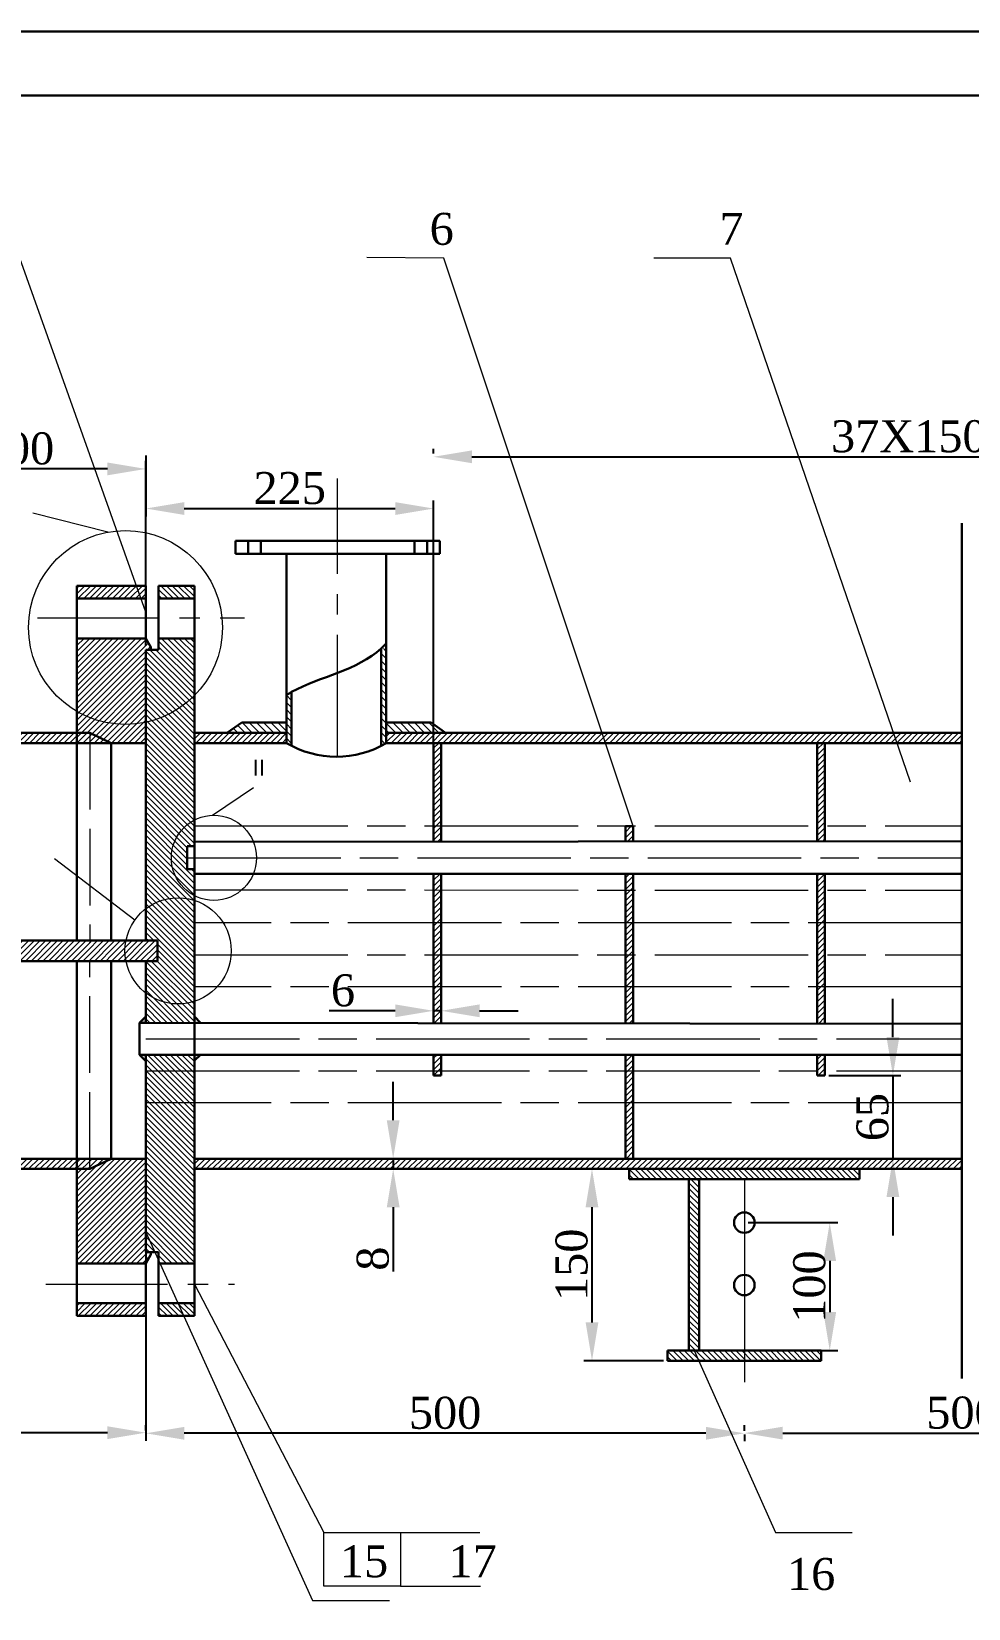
# Model space of a CAD drawing. Header units: millimetres. Extents: x -10592 to -5262, y 1369 to 4657.
# Drawn here: x -10345.8 to -10199.3, y 1823.3 to 2069.9 of the extents above; entities that cross this region are included whole.
import ezdxf

# ---------------------------------------------------------------- set-up
doc = ezdxf.new("R2010")
doc.units = ezdxf.units.MM
for name, pattern in [('ACAD_ISO02W100', [15, 12, -3]), ('ACAD_ISO08W100', [36, 24, -3, 6, -3]), ('CENTER', [50.8, 31.75, -6.35, 6.35, -6.35]), ('CENTER2', [28.575, 19.05, -3.175, 3.175, -3.175])]:
    doc.linetypes.add(name, pattern=pattern)
for name, color, linetype, lineweight in [('标注', 7, 'Continuous', 18), ('点划线', 7, 'ACAD_ISO08W100', 15), ('粗实线', 4, 'Continuous', 30), ('细实线', 7, 'Continuous', 15)]:
    doc.layers.add(name, color=color, linetype=linetype, lineweight=lineweight)
doc.styles.add('Annotative', font='times.ttf')
doc.dimstyles.new('副本 (2) ISO-25', dxfattribs={"dimtxt": 5, "dimasz": 6, "dimexe": 1.25, "dimexo": 0.625, "dimtad": 1, "dimlfac": 5, "dimtxsty": 'Annotative', "dimcen": 2.5, "dimclrd": 256, "dimadec": 0, "dimazin": 0, "dimtfac": 1, "dimtmove": 0, "dimatfit": 3, "dimfxl": 0, "dimarcsym": 0})
doc.dimstyles.new('副本 ISO-25', dxfattribs={"dimtxt": 5, "dimasz": 6, "dimexe": 1.25, "dimexo": 0.625, "dimtad": 1, "dimtxsty": 'Annotative', "dimcen": 2.5, "dimclrd": 256, "dimadec": 0, "dimazin": 0, "dimtfac": 1, "dimtmove": 0, "dimatfit": 3, "dimfxl": 0, "dimarcsym": 0})
pattern_1 = [(135, (-9000.3131, 1590.99754), (-0.4490128, -0.4490128), [])]
pattern_2 = [(45, (0.54225, -48.2073), (-0.449012806, 0.449012806), [])]

# ---------------------------------------------------------------- blocks, each defined once
blk = doc.blocks.new('*D3')
at = {"layer": 'Defpoints', "color": 0, "lineweight": 15, "transparency": 16777216}
for p in [(-10407.91, 1886.65), (-10327.91, 1886.9), (-10407.91, 1850.77)]:
    blk.add_point(p, dxfattribs=at)
at = {"layer": '标注', "color": 0, "lineweight": -2, "transparency": 16777216}
for p, q in [((-10407.91, 1886.02), (-10407.91, 1849.52)), ((-10327.91, 1886.27), (-10327.91, 1849.52))]:
    blk.add_line(p, q, dxfattribs=at)
at = {"layer": '标注', "lineweight": -2, "transparency": 16777216}
blk.add_line((-10333.91, 1850.77), (-10401.91, 1850.77), dxfattribs=at)
at = {"layer": '标注', "lineweight": 15, "transparency": 16777216}
for points in [[(-10401.91, 1851.77), (-10401.91, 1849.77), (-10407.91, 1850.77)], [(-10333.91, 1851.77), (-10333.91, 1849.77), (-10327.91, 1850.77)]]:
    blk.add_solid(points, dxfattribs=at)
at = {"layer": '标注', "color": 0, "lineweight": 18, "transparency": 16777216, "insert": (-10367.91, 1853.93), "char_height": 5, "attachment_point": 5, "style": 'Annotative'}
blk.add_mtext('400', dxfattribs=at)
blk = doc.blocks.new('*D4')
at = {"layer": 'Defpoints', "color": 0, "lineweight": 15, "transparency": 16777216}
for p in [(-10327.91, 1850.68), (-10327.91, 1850.52), (-10234.31, 1851.11)]:
    blk.add_point(p, dxfattribs=at)
at = {"layer": '标注', "color": 0, "lineweight": -2, "transparency": 16777216}
for p, q in [((-10327.91, 1851.14), (-10327.91, 1851.93)), ((-10234.31, 1850.49), (-10234.31, 1849.43))]:
    blk.add_line(p, q, dxfattribs=at)
at = {"layer": '标注', "lineweight": -2, "transparency": 16777216}
blk.add_line((-10240.31, 1850.68), (-10321.91, 1850.68), dxfattribs=at)
at = {"layer": '标注', "lineweight": 15, "transparency": 16777216}
for points in [[(-10321.91, 1851.68), (-10321.91, 1849.68), (-10327.91, 1850.68)], [(-10240.31, 1851.68), (-10240.31, 1849.68), (-10234.31, 1850.68)]]:
    blk.add_solid(points, dxfattribs=at)
at = {"layer": '标注', "color": 0, "lineweight": 18, "transparency": 16777216, "insert": (-10281.11, 1853.85), "char_height": 5, "attachment_point": 5, "style": 'Annotative'}
blk.add_mtext('500', dxfattribs=at)
blk = doc.blocks.new('*D6')
at = {"layer": 'Defpoints', "color": 0, "lineweight": 15, "transparency": 16777216}
for p in [(-10234.31, 1850.43), (-10162.31, 1850.97), (-10162.31, 1850.71)]:
    blk.add_point(p, dxfattribs=at)
at = {"layer": '标注', "color": 0, "lineweight": -2, "transparency": 16777216}
for p, q in [((-10234.31, 1851.06), (-10234.31, 1851.96)), ((-10162.31, 1850.34), (-10162.31, 1849.46))]:
    blk.add_line(p, q, dxfattribs=at)
at = {"layer": '标注', "lineweight": -2, "transparency": 16777216}
blk.add_line((-10228.31, 1850.71), (-10168.31, 1850.71), dxfattribs=at)
at = {"layer": '标注', "lineweight": 15, "transparency": 16777216}
for points in [[(-10228.31, 1851.71), (-10228.31, 1849.71), (-10234.31, 1850.71)], [(-10168.31, 1851.71), (-10168.31, 1849.71), (-10162.31, 1850.71)]]:
    blk.add_solid(points, dxfattribs=at)
at = {"layer": '标注', "color": 0, "lineweight": 18, "transparency": 16777216, "insert": (-10198.31, 1853.88), "char_height": 5, "attachment_point": 5, "style": 'Annotative'}
blk.add_mtext('5000', dxfattribs=at)
blk = doc.blocks.new('*D7')
at = {"layer": 'Defpoints', "color": 0, "lineweight": 15, "transparency": 16777216}
for p in [(-10282.91, 2003.29), (-10114.91, 2003.39), (-10114.91, 1956.63)]:
    blk.add_point(p, dxfattribs=at)
at = {"layer": '标注', "color": 0, "lineweight": -2, "transparency": 16777216}
for p, q in [((-10282.91, 2003.92), (-10282.91, 2004.64)), ((-10114.91, 1957.25), (-10114.91, 2004.64))]:
    blk.add_line(p, q, dxfattribs=at)
at = {"layer": '标注', "lineweight": -2, "transparency": 16777216}
blk.add_line((-10276.91, 2003.39), (-10120.91, 2003.39), dxfattribs=at)
at = {"layer": '标注', "lineweight": 15, "transparency": 16777216}
for points in [[(-10276.91, 2004.39), (-10276.91, 2002.39), (-10282.91, 2003.39)], [(-10120.91, 2004.39), (-10120.91, 2002.39), (-10114.91, 2003.39)]]:
    blk.add_solid(points, dxfattribs=at)
at = {"layer": '标注', "color": 0, "lineweight": 18, "transparency": 16777216, "insert": (-10198.91, 2006.57), "char_height": 5, "attachment_point": 5, "style": 'Annotative'}
blk.add_mtext('37X150=5500', dxfattribs=at)
blk = doc.blocks.new('*D8')
at = {"layer": 'Defpoints', "color": 0, "lineweight": 15, "transparency": 16777216}
for p in [(-10252.31, 1892.03), (-10258.14, 1862.03), (-10246.31, 1862.03)]:
    blk.add_point(p, dxfattribs=at)
at = {"layer": '标注', "color": 0, "lineweight": -2, "transparency": 16777216}
for p, q in [((-10252.94, 1892.03), (-10259.39, 1892.03)), ((-10246.94, 1862.03), (-10259.39, 1862.03))]:
    blk.add_line(p, q, dxfattribs=at)
at = {"layer": '标注', "lineweight": -2, "transparency": 16777216}
blk.add_line((-10258.14, 1886.03), (-10258.14, 1868.03), dxfattribs=at)
at = {"layer": '标注', "lineweight": 15, "transparency": 16777216}
for points in [[(-10259.14, 1886.03), (-10257.14, 1886.03), (-10258.14, 1892.03)], [(-10259.14, 1868.03), (-10257.14, 1868.03), (-10258.14, 1862.03)]]:
    blk.add_solid(points, dxfattribs=at)
at = {"layer": '标注', "color": 0, "lineweight": 18, "transparency": 16777216, "insert": (-10261.31, 1877.03), "char_height": 5, "attachment_point": 5, "rotation": 90, "style": 'Annotative'}
blk.add_mtext('150', dxfattribs=at)
blk = doc.blocks.new('*D9')
at = {"layer": 'Defpoints', "color": 0, "lineweight": 15, "transparency": 16777216}
for p in [(-10234.31, 1883.63), (-10234.31, 1863.63), (-10220.96, 1863.63)]:
    blk.add_point(p, dxfattribs=at)
at = {"layer": '标注', "color": 0, "lineweight": -2, "transparency": 16777216}
for p, q in [((-10233.69, 1883.63), (-10219.71, 1883.63)), ((-10233.69, 1863.63), (-10219.71, 1863.63))]:
    blk.add_line(p, q, dxfattribs=at)
at = {"layer": '标注', "lineweight": -2, "transparency": 16777216}
blk.add_line((-10220.96, 1877.63), (-10220.96, 1869.63), dxfattribs=at)
at = {"layer": '标注', "lineweight": 15, "transparency": 16777216}
for points in [[(-10221.96, 1877.63), (-10219.96, 1877.63), (-10220.96, 1883.63)], [(-10221.96, 1869.63), (-10219.96, 1869.63), (-10220.96, 1863.63)]]:
    blk.add_solid(points, dxfattribs=at)
at = {"layer": '标注', "color": 0, "lineweight": 15, "transparency": 16777216, "insert": (-10224.13, 1873.63), "char_height": 5, "attachment_point": 5, "rotation": 90, "style": 'Annotative'}
blk.add_mtext('100', dxfattribs=at)
blk = doc.blocks.new('*D46')
at = {"layer": 'Defpoints', "color": 0, "lineweight": 15, "transparency": 16777216}
for p in [(-10367.91, 2001.5), (-10367.91, 1990.23), (-10327.91, 1973.23)]:
    blk.add_point(p, dxfattribs=at)
at = {"layer": '标注', "color": 0, "lineweight": -2, "transparency": 16777216}
for p, q in [((-10367.91, 1990.85), (-10367.91, 2002.75)), ((-10327.91, 1973.85), (-10327.91, 2002.75))]:
    blk.add_line(p, q, dxfattribs=at)
at = {"layer": '标注', "lineweight": -2, "transparency": 16777216}
blk.add_line((-10333.91, 2001.5), (-10361.91, 2001.5), dxfattribs=at)
at = {"layer": '标注', "lineweight": 15, "transparency": 16777216}
for points in [[(-10361.91, 2002.5), (-10361.91, 2000.5), (-10367.91, 2001.5)], [(-10333.91, 2002.5), (-10333.91, 2000.5), (-10327.91, 2001.5)]]:
    blk.add_solid(points, dxfattribs=at)
at = {"layer": '标注', "color": 0, "lineweight": 15, "transparency": 16777216, "insert": (-10347.91, 2004.67), "char_height": 5, "attachment_point": 5, "style": 'Annotative'}
blk.add_mtext('200', dxfattribs=at)
blk = doc.blocks.new('*D47')
at = {"layer": 'Defpoints', "color": 0, "lineweight": 15, "transparency": 16777216}
for p in [(-10327.91, 2004.23), (-10282.91, 1995.3), (-10282.91, 1956.63)]:
    blk.add_point(p, dxfattribs=at)
at = {"layer": '标注', "color": 0, "lineweight": -2, "transparency": 16777216}
for p, q in [((-10327.91, 2003.61), (-10327.91, 1994.05)), ((-10282.91, 1957.25), (-10282.91, 1996.55))]:
    blk.add_line(p, q, dxfattribs=at)
at = {"layer": '标注', "lineweight": -2, "transparency": 16777216}
blk.add_line((-10321.91, 1995.3), (-10288.91, 1995.3), dxfattribs=at)
at = {"layer": '标注', "lineweight": 15, "transparency": 16777216}
for points in [[(-10321.91, 1996.3), (-10321.91, 1994.3), (-10327.91, 1995.3)], [(-10288.91, 1996.3), (-10288.91, 1994.3), (-10282.91, 1995.3)]]:
    blk.add_solid(points, dxfattribs=at)
at = {"layer": '标注', "color": 0, "lineweight": 15, "transparency": 16777216, "insert": (-10305.41, 1998.47), "char_height": 5, "attachment_point": 5, "style": 'Annotative'}
blk.add_mtext('225', dxfattribs=at)
blk = doc.blocks.new('*D49')
at = {"layer": 'Defpoints', "color": 0, "lineweight": 15, "transparency": 16777216}
for p in [(-10289.92, 1893.63), (-10289.92, 1892.03), (-10289.23, 1892.03)]:
    blk.add_point(p, dxfattribs=at)
at = {"layer": '点划线', "lineweight": -2, "transparency": 16777216}
for p, q in [((-10289.23, 1899.63), (-10289.23, 1905.63)), ((-10289.23, 1893.63), (-10289.23, 1892.03)), ((-10289.23, 1886.03), (-10289.23, 1875.96))]:
    blk.add_line(p, q, dxfattribs=at)
at = {"layer": '点划线', "color": 0, "lineweight": -2, "transparency": 16777216}
for p, q in [((-10289.29, 1893.63), (-10287.98, 1893.63)), ((-10289.29, 1892.03), (-10287.98, 1892.03))]:
    blk.add_line(p, q, dxfattribs=at)
at = {"layer": '点划线', "lineweight": 15, "transparency": 16777216}
for points in [[(-10290.23, 1899.63), (-10288.23, 1899.63), (-10289.23, 1893.63)], [(-10290.23, 1886.03), (-10288.23, 1886.03), (-10289.23, 1892.03)]]:
    blk.add_solid(points, dxfattribs=at)
at = {"layer": '点划线', "color": 0, "lineweight": 15, "transparency": 16777216, "insert": (-10292.4, 1877.99), "char_height": 5, "attachment_point": 5, "rotation": 90, "style": 'Annotative'}
blk.add_mtext('8', dxfattribs=at)
blk = doc.blocks.new('*D50')
at = {"layer": 'Defpoints', "color": 0, "lineweight": 15, "transparency": 16777216}
for p in [(-10282.91, 1917.85), (-10282.91, 1916.75), (-10281.71, 1917.85)]:
    blk.add_point(p, dxfattribs=at)
at = {"layer": '点划线', "lineweight": -2, "transparency": 16777216}
for p, q in [((-10288.91, 1916.75), (-10299.25, 1916.75)), ((-10281.71, 1916.75), (-10282.91, 1916.75)), ((-10275.71, 1916.75), (-10269.71, 1916.75))]:
    blk.add_line(p, q, dxfattribs=at)
at = {"layer": '点划线', "color": 0, "lineweight": -2, "transparency": 16777216}
for p, q in [((-10282.91, 1917.23), (-10282.91, 1915.5)), ((-10281.71, 1917.23), (-10281.71, 1915.5))]:
    blk.add_line(p, q, dxfattribs=at)
at = {"layer": '点划线', "lineweight": 15, "transparency": 16777216}
for points in [[(-10288.91, 1917.75), (-10288.91, 1915.75), (-10282.91, 1916.75)], [(-10275.71, 1917.75), (-10275.71, 1915.75), (-10281.71, 1916.75)]]:
    blk.add_solid(points, dxfattribs=at)
at = {"layer": '点划线', "color": 0, "lineweight": 15, "transparency": 16777216, "insert": (-10297.08, 1919.92), "char_height": 5, "attachment_point": 5, "style": 'Annotative'}
blk.add_mtext('6', dxfattribs=at)
blk = doc.blocks.new('*D51')
at = {"layer": 'Defpoints', "color": 0, "lineweight": 15, "transparency": 16777216}
for p in [(-10221.71, 1906.63), (-10221.71, 1893.63), (-10211.08, 1893.63)]:
    blk.add_point(p, dxfattribs=at)
at = {"layer": '点划线', "lineweight": -2, "transparency": 16777216}
for p, q in [((-10211.08, 1912.63), (-10211.08, 1918.63)), ((-10211.08, 1906.63), (-10211.08, 1893.63)), ((-10211.08, 1887.63), (-10211.08, 1881.63))]:
    blk.add_line(p, q, dxfattribs=at)
at = {"layer": '点划线', "color": 0, "lineweight": -2, "transparency": 16777216}
for p, q in [((-10221.09, 1906.63), (-10209.83, 1906.63)), ((-10221.09, 1893.63), (-10209.83, 1893.63))]:
    blk.add_line(p, q, dxfattribs=at)
at = {"layer": '点划线', "lineweight": 15, "transparency": 16777216}
for points in [[(-10212.08, 1912.63), (-10210.08, 1912.63), (-10211.08, 1906.63)], [(-10212.08, 1887.63), (-10210.08, 1887.63), (-10211.08, 1893.63)]]:
    blk.add_solid(points, dxfattribs=at)
at = {"layer": '点划线', "color": 0, "lineweight": 15, "transparency": 16777216, "insert": (-10214.25, 1900.13), "char_height": 5, "attachment_point": 5, "rotation": 90, "style": 'Annotative'}
blk.add_mtext('65', dxfattribs=at)

msp = doc.modelspace()

# ---------------------------------------------------------------- hatches: boundary and pattern name
at = {"layer": '标注', "lineweight": 15}
h = msp.add_hatch(dxfattribs=at)
h.set_pattern_fill('ANSI31', color=0, scale=0.2)
h.set_pattern_definition(pattern_2)
h.paths.add_polyline_path([(-10327.9131, 1983.2263), (-10338.7131, 1983.2263), (-10338.7131, 1981.2263), (-10327.9131, 1981.2263)])
h.paths.add_polyline_path([(-10327.9131, 1973.2263), (-10327.1131, 1973.2263), (-10327.1131, 1973.6119), (-10327.9131, 1974.9975), (-10338.7131, 1974.9975), (-10338.7131, 1963.5911, 0.18667837), (-10327.9131, 1961.876)])
h.paths.add_polyline_path([(-10327.9131, 1961.876, -0.18667837), (-10338.7131, 1963.5911), (-10338.7131, 1960.2263), (-10336.6907, 1960.2263), (-10333.3131, 1958.6263), (-10327.9131, 1958.6263), (-10327.9131, 1960.2263)])
h.paths.add_polyline_path([(-10336.6907, 1960.2263), (-10338.7131, 1960.2263), (-10338.7131, 1958.6263), (-10336.6907, 1958.6263)], flags=17)
h.paths.add_polyline_path([(-10336.6907, 1960.2263), (-10336.6907, 1958.6263), (-10333.3131, 1958.6263)], flags=17)
h.paths.add_polyline_path([(-10327.9131, 1871.0263), (-10338.7131, 1871.0263), (-10338.7131, 1869.0263), (-10327.9131, 1869.0263)])
h.paths.add_polyline_path([(-10327.9131, 1892.0263), (-10327.9131, 1893.6263), (-10333.3131, 1893.6263), (-10336.6907, 1892.0263), (-10338.7131, 1892.0263), (-10338.7131, 1877.255), (-10327.9131, 1877.255), (-10327.1131, 1878.6407), (-10327.1131, 1879.0263), (-10327.9131, 1879.0263)])
h.paths.add_polyline_path([(-10336.6907, 1893.6263), (-10338.7131, 1893.6263), (-10338.7131, 1892.0263), (-10336.6907, 1892.0263)], flags=17)
h.paths.add_polyline_path([(-10333.3131, 1893.6263), (-10336.6907, 1893.6263), (-10336.6907, 1892.0263)], flags=17)
h = msp.add_hatch(dxfattribs=at)
h.set_pattern_fill('ANSI31', color=0, scale=0.2)
h.set_pattern_definition(pattern_2)
h.paths.add_polyline_path([(-10281.7131, 1958.6263), (-10282.9131, 1958.6263), (-10282.9131, 1943.2045), (-10281.7131, 1943.2054)])
h.paths.add_polyline_path([(-10282.9131, 1914.8117), (-10281.7131, 1914.81), (-10281.7131, 1938.1763), (-10282.9131, 1938.1763)])
h.paths.add_polyline_path([(-10281.7131, 1909.8763), (-10282.9131, 1909.8763), (-10282.9131, 1906.6263), (-10281.7131, 1906.6263)])
h.paths.add_polyline_path([(-10251.7131, 1906.6263), (-10251.7131, 1909.8763), (-10252.9131, 1909.8763), (-10252.9131, 1909.7584), (-10252.9131, 1893.6263), (-10251.7131, 1893.6263)])
h.paths.add_polyline_path([(-10251.7131, 1938.1763), (-10252.9131, 1938.1763), (-10252.9131, 1914.7686), (-10251.7131, 1914.7669)])
h.paths.add_polyline_path([(-10252.9131, 1943.2271), (-10251.7131, 1943.228), (-10251.7131, 1945.6263), (-10252.9131, 1945.6263)])
h.paths.add_polyline_path([(-10222.9131, 1906.6263), (-10221.7131, 1906.6263), (-10221.7131, 1909.8763), (-10222.9131, 1909.8763)])
h.paths.add_polyline_path([(-10222.9131, 1943.2497), (-10221.7131, 1943.2506), (-10221.7131, 1945.6263), (-10221.7131, 1958.6263), (-10222.9131, 1958.6263), (-10222.9131, 1945.6263)])
h.paths.add_polyline_path([(-10177.7131, 1909.8763), (-10178.9131, 1909.8763), (-10178.9131, 1906.6263), (-10177.7131, 1906.6263)])
h.paths.add_polyline_path([(-10178.9131, 1914.8763), (-10177.7131, 1914.8763), (-10177.7131, 1938.1763), (-10178.9131, 1938.1763)])
h.paths.add_polyline_path([(-10178.9131, 1943.2829), (-10177.7131, 1943.2838), (-10177.7131, 1945.6263), (-10177.7131, 1958.6263), (-10178.9131, 1958.6263), (-10178.9131, 1945.6263)])
h = msp.add_hatch(dxfattribs=at)
h.set_pattern_fill('ANSI31', color=0, scale=0.2)
h.set_pattern_definition(pattern_2)
h.paths.add_polyline_path([(-10148.9131, 1893.6263), (-10147.7131, 1893.6263), (-10147.7131, 1909.8763), (-10148.9131, 1909.8763), (-10148.9131, 1906.6263)])
h.paths.add_polyline_path([(-10147.7131, 1938.8763), (-10148.9131, 1938.8763), (-10148.9131, 1914.8763), (-10147.7131, 1914.8763)])
h.paths.add_polyline_path([(-10148.9131, 1942.4816), (-10147.7131, 1942.482), (-10147.7131, 1945.6263), (-10148.9131, 1945.6263)])
h.paths.add_polyline_path([(-10118.9131, 1914.8763), (-10117.7131, 1914.8763), (-10117.7131, 1938.1763), (-10118.9131, 1938.1763)])
h.paths.add_polyline_path([(-10117.7131, 1958.6263), (-10118.9131, 1958.6263), (-10118.9131, 1943.3281), (-10117.7131, 1943.3291)])
h.paths.add_polyline_path([(-10117.7131, 1909.8763), (-10118.9131, 1909.8763), (-10118.9131, 1906.6263), (-10117.7131, 1906.6263)])
h.paths.add_polyline_path([(-10221.7131, 1938.1763), (-10222.9131, 1938.1763), (-10222.9131, 1938.0959), (-10222.9131, 1914.7255), (-10221.7131, 1914.7238)])
h = msp.add_hatch(dxfattribs=at)
h.set_pattern_fill('ANSI31', color=0, scale=0.2)
h.set_pattern_definition(pattern_2)
h.paths.add_polyline_path([(-10327.9131, 1927.7263), (-10333.3131, 1927.7263), (-10333.3131, 1926.1263), (-10327.9131, 1926.1263)])
h.paths.add_polyline_path([(-10327.9131, 1926.1263), (-10333.3131, 1926.1263), (-10333.3131, 1924.5263), (-10327.9131, 1924.5263)])
h.paths.add_polyline_path([(-10326.1117, 1927.7263), (-10327.9131, 1927.7263), (-10327.9131, 1926.1263), (-10326.1117, 1926.1263)])
h.paths.add_polyline_path([(-10326.1117, 1926.1263), (-10327.9131, 1926.1263), (-10327.9131, 1924.5263), (-10326.1117, 1924.5263)])
h.paths.add_polyline_path([(-10336.6907, 1926.1263), (-10338.7131, 1926.1263), (-10338.7131, 1924.5263), (-10336.6907, 1924.5263)])
h.paths.add_polyline_path([(-10336.6907, 1927.7263), (-10338.7131, 1927.7263), (-10338.7131, 1926.1263), (-10336.6907, 1926.1263)])
h.paths.add_polyline_path([(-10338.7131, 1926.1263), (-10407.9131, 1926.1263), (-10407.9131, 1924.5263), (-10338.7131, 1924.5263)])
h.paths.add_polyline_path([(-10338.7131, 1927.7263), (-10407.9131, 1927.7263), (-10407.9131, 1926.1263), (-10338.7131, 1926.1263)])
h.paths.add_polyline_path([(-10407.9131, 1926.1263), (-10412.9131, 1926.1263), (-10412.9131, 1924.5263), (-10407.9131, 1924.5263)])
h.paths.add_polyline_path([(-10407.9131, 1927.7263), (-10412.9131, 1927.7263), (-10412.9131, 1926.1263), (-10407.9131, 1926.1263)])
edge = h.paths.add_edge_path()
edge.add_line((-10412.9131, 1927.7263), (-10426.2968, 1927.7263))
edge.add_ellipse((-10412.9131, 1926.1263), major_axis=(0, 32.5), ratio=0.41230769, start_angle=87.178144, end_angle=90)
edge.add_line((-10426.3131, 1926.1263), (-10412.9131, 1926.1263))
edge.add_line((-10412.9131, 1926.1263), (-10412.9131, 1927.7263))
edge = h.paths.add_edge_path()
edge.add_line((-10412.9131, 1926.1263), (-10426.3131, 1926.1263))
edge.add_ellipse((-10412.9131, 1926.1263), major_axis=(0, -32.5), ratio=0.41230769, start_angle=270, end_angle=272.821856)
edge.add_line((-10426.2968, 1924.5263), (-10412.9131, 1924.5263))
edge.add_line((-10412.9131, 1924.5263), (-10412.9131, 1926.1263))
h = msp.add_hatch(dxfattribs=at)
h.set_pattern_fill('ANSI31', color=0, scale=0.2)
h.set_pattern_definition(pattern_2)
h.paths.add_polyline_path([(-10333.3131, 1926.1263), (-10336.6907, 1926.1263), (-10336.6907, 1924.5263), (-10333.3131, 1924.5263)])
h.paths.add_polyline_path([(-10333.3131, 1927.7263), (-10336.6907, 1927.7263), (-10336.6907, 1926.1263), (-10333.3131, 1926.1263)])
at = {"layer": '粗实线', "linetype": 'ByBlock', "lineweight": 15}
h = msp.add_hatch(color=0, dxfattribs=at)
h.dxf.hatch_style = 1
h.paths.add_polyline_path([(-10327.9131, 1915.8763), (-10328.9131, 1914.8763), (-10327.9131, 1914.8763)])
h.paths.add_polyline_path([(-10327.9131, 1909.8763), (-10327.9131, 1909.8777), (-10328.9131, 1909.8777), (-10327.9145, 1908.8792)])
h.paths.add_polyline_path([(-10319.3684, 1909.8763), (-10320.3131, 1909.8763), (-10320.3131, 1909.0013)])
h.paths.add_polyline_path([(-10320.3131, 1915.8375), (-10320.3131, 1914.8654), (-10319.3396, 1914.864)])
at = {"layer": '细实线', "lineweight": 15}
h = msp.add_hatch(dxfattribs=at)
h.set_pattern_fill('ANSI31', color=0, scale=0.2, angle=90)
h.set_pattern_definition(pattern_1)
h.paths.add_polyline_path([(-10320.3131, 1983.2263), (-10325.9131, 1983.2263), (-10325.9131, 1981.2263), (-10320.3131, 1981.2263)])
h.paths.add_polyline_path([(-10320.3131, 1974.9975), (-10325.9131, 1974.9975), (-10325.9131, 1973.2263), (-10327.9131, 1973.2263), (-10327.9131, 1960.2263), (-10327.9131, 1944.6763), (-10320.3131, 1944.6763)])
h.paths.add_polyline_path([(-10320.3131, 1943.1763), (-10320.3131, 1944.6763), (-10327.9131, 1944.6763), (-10327.9131, 1940.6763), (-10321.4279, 1940.6763), (-10321.4279, 1942.4763), (-10320.3131, 1942.4763)])
h.paths.add_polyline_path([(-10320.3131, 1938.8763), (-10321.4279, 1938.8763), (-10321.4279, 1940.6763), (-10327.9131, 1940.6763), (-10327.9131, 1936.6763), (-10320.3131, 1936.6763)])
h.paths.add_polyline_path([(-10320.3131, 1936.6763), (-10327.9131, 1936.6763), (-10327.9131, 1932.6763), (-10320.3131, 1932.6763)])
h.paths.add_polyline_path([(-10320.3131, 1932.6763), (-10327.9131, 1932.6763), (-10327.9131, 1927.7263), (-10326.1117, 1927.7263), (-10326.1117, 1926.1263), (-10320.3131, 1926.1263)])
h.paths.add_polyline_path([(-10320.3131, 1926.1263), (-10326.1117, 1926.1263), (-10326.1117, 1924.3763), (-10320.3131, 1924.3763)])
h.paths.add_polyline_path([(-10320.3131, 1924.3763), (-10326.1117, 1924.3763), (-10327.9131, 1924.3763), (-10327.9131, 1920.3763), (-10320.3131, 1920.3763)])
h.paths.add_polyline_path([(-10320.3131, 1920.3763), (-10327.9131, 1920.3763), (-10327.9131, 1916.3763), (-10320.3131, 1916.3763)])
h.paths.add_polyline_path([(-10320.3131, 1916.3763), (-10327.9131, 1916.3763), (-10327.9131, 1914.8763), (-10320.3131, 1914.8763)])
h.paths.add_polyline_path([(-10320.3131, 1909.8763), (-10327.9131, 1909.8763), (-10327.9131, 1905.8763), (-10320.3131, 1905.8763)])
h.paths.add_polyline_path([(-10320.3131, 1905.8763), (-10327.9131, 1905.8763), (-10327.9131, 1904.8763), (-10327.9131, 1892.0263), (-10327.9131, 1879.0263), (-10325.9131, 1879.0263), (-10325.9131, 1877.255), (-10320.3131, 1877.255)])
h.paths.add_polyline_path([(-10320.3131, 1871.0263), (-10325.9131, 1871.0263), (-10325.9131, 1869.0263), (-10320.3131, 1869.0263)])
h = msp.add_hatch(dxfattribs=at)
h.set_pattern_fill('ANSI31', color=0, scale=0.25, angle=90)
h.set_pattern_definition([(135, (0.54225, -48.2073), (-0.56126601, -0.56126601), [])])
h.paths.add_polyline_path([(-10305.9131, 1961.8263), (-10312.9108, 1961.8263), (-10315.1958, 1960.2263), (-10305.9131, 1960.2263)])
h.paths.add_polyline_path([(-10283.3131, 1961.8263), (-10290.3131, 1961.8263), (-10290.3131, 1960.2263), (-10281.028, 1960.2263)])
h.paths.add_polyline_path([(-10290.3131, 1973.4094), (-10291.0999, 1973.4094), (-10291.0999, 1960.2263), (-10290.3131, 1960.2263)])
edge = h.paths.add_edge_path()
edge.add_spline(control_points=[(-10305.1131, 1966.6222), (-10305.3814, 1966.4765), (-10305.6457, 1966.3251), (-10305.91, 1966.1738)], knot_values=[0, 0, 0, 0, 4.57204586, 4.57204586, 4.57204586, 4.57204586], degree=3, periodic=0)
edge.add_line((-10305.9131, 1966.172), (-10305.9131, 1961.8263))
edge.add_line((-10305.9131, 1961.8263), (-10305.9108, 1961.8263))
edge.add_line((-10305.9108, 1961.8263), (-10305.9131, 1960.2263))
edge.add_line((-10305.9131, 1960.2263), (-10305.1131, 1960.2263))
edge.add_line((-10305.1131, 1960.2263), (-10305.1131, 1966.6222))
h.paths.add_polyline_path([(-10305.1131, 1960.2263), (-10305.9131, 1960.2263), (-10305.9131, 1958.6282, 0.01492207), (-10305.1131, 1958.1859)])
h.paths.add_polyline_path([(-10290.3131, 1960.2263), (-10291.0999, 1960.2263), (-10291.0999, 1958.1845, 0.01466946), (-10290.3131, 1958.6187)])
h = msp.add_hatch(dxfattribs=at)
h.set_pattern_fill('ANSI31', color=0, scale=0.2)
h.set_pattern_definition([(45, (-9000.3131, 1590.99754), (-0.4490128, 0.4490128), [])])
h.paths.add_polyline_path([(-10378.7131, 1960.2263), (-10407.9131, 1960.2263), (-10407.9131, 1958.6263), (-10378.7131, 1958.6263)])
h.paths.add_polyline_path([(-10407.9131, 1960.2263), (-10412.9131, 1960.2263), (-10412.9131, 1958.6263), (-10407.9131, 1958.6263)])
edge = h.paths.add_edge_path()
edge.add_ellipse((-10412.9131, 1926.1263), major_axis=(0, 32.5), ratio=0.41230769, start_angle=0, end_angle=87.178144, ccw=False)
edge.add_line((-10412.9131, 1958.6263), (-10412.9131, 1960.2263))
edge.add_ellipse((-10412.9131, 1926.1263), major_axis=(0, 34.1), ratio=0.4398827, start_angle=360, end_angle=450)
edge.add_line((-10427.9131, 1926.1263), (-10426.3131, 1926.1263))
edge.add_ellipse((-10412.9131, 1926.1263), major_axis=(0, 32.5), ratio=0.41230769, start_angle=87.178144, end_angle=90, ccw=False)
edge = h.paths.add_edge_path()
edge.add_ellipse((-10412.9131, 1926.1263), major_axis=(0, -32.5), ratio=0.41230769, start_angle=272.821856, end_angle=360, ccw=False)
edge.add_ellipse((-10412.9131, 1926.1263), major_axis=(0, -32.5), ratio=0.41230769, start_angle=270, end_angle=272.821856, ccw=False)
edge.add_line((-10426.3131, 1926.1263), (-10427.9131, 1926.1263))
edge.add_ellipse((-10412.9131, 1926.1263), major_axis=(0, -34.1), ratio=0.4398827, start_angle=-90, end_angle=0)
edge.add_line((-10412.9131, 1892.0263), (-10412.9131, 1893.6263))
h.paths.add_polyline_path([(-10338.7131, 1960.2263), (-10357.1131, 1960.2263), (-10357.1131, 1958.6263), (-10338.7131, 1958.6263)])
h.paths.add_polyline_path([(-10305.9131, 1960.2263), (-10320.3131, 1960.2263), (-10320.3131, 1958.6263), (-10305.9131, 1958.6263)])
h.paths.add_polyline_path([(-10200.3131, 1960.2263), (-10290.3131, 1960.2263), (-10290.3131, 1958.6263), (-10200.3131, 1958.6263)])
h.paths.add_polyline_path([(-10407.9131, 1893.6263), (-10412.9131, 1893.6263), (-10412.9131, 1892.0263), (-10407.9131, 1892.0263)])
h.paths.add_polyline_path([(-10378.7131, 1893.6263), (-10407.9131, 1893.6263), (-10407.9131, 1892.0263), (-10378.7131, 1892.0263)])
h.paths.add_polyline_path([(-10338.7131, 1893.6263), (-10357.1131, 1893.6263), (-10357.1131, 1892.0263), (-10338.7131, 1892.0263)])
h.paths.add_polyline_path([(-10200.3131, 1893.6263), (-10320.3131, 1893.6263), (-10320.3131, 1892.0263), (-10200.3131, 1892.0263)])
h = msp.add_hatch(dxfattribs=at)
h.set_pattern_fill('ANSI31', color=0, scale=0.2, angle=90)
h.set_pattern_definition(pattern_1)
h.paths.add_polyline_path([(-10234.3131, 1892.0263), (-10252.3131, 1892.0263), (-10252.3131, 1890.4263), (-10234.3131, 1890.4263)])
h.paths.add_polyline_path([(-10216.3131, 1892.0263), (-10234.3131, 1892.0263), (-10234.3131, 1890.4263), (-10216.3131, 1890.4263)])
h.paths.add_polyline_path([(-10241.3774, 1890.4263), (-10242.9774, 1890.4263), (-10242.9774, 1863.6263), (-10241.3774, 1863.6263)])
h.paths.add_polyline_path([(-10234.3131, 1863.6263), (-10246.3131, 1863.6263), (-10246.3131, 1862.0263), (-10234.3131, 1862.0263)])
h.paths.add_polyline_path([(-10222.3131, 1863.6263), (-10234.3131, 1863.6263), (-10234.3131, 1862.0263), (-10222.3131, 1862.0263)])
h.paths.add_polyline_path([(-10162.3131, 1892.0263), (-10180.3131, 1892.0263), (-10180.3131, 1890.4263), (-10162.3131, 1890.4263)])
h.paths.add_polyline_path([(-10144.3131, 1892.0263), (-10162.3131, 1892.0263), (-10162.3131, 1890.4263), (-10144.3131, 1890.4263)])
h.paths.add_polyline_path([(-10153.6487, 1890.4263), (-10155.2487, 1890.4263), (-10155.2487, 1863.6263), (-10153.6487, 1863.6263)])
h.paths.add_polyline_path([(-10150.3131, 1863.6263), (-10162.3131, 1863.6263), (-10162.3131, 1862.0263), (-10150.3131, 1862.0263)])
h.paths.add_polyline_path([(-10162.3131, 1863.6263), (-10174.3131, 1863.6263), (-10174.3131, 1862.0263), (-10162.3131, 1862.0263)])

# ---------------------------------------------------------------- linework, layer by layer
at = {"lineweight": 30}
for p, q in [((-10200.3131, 1992.9975), (-10200.3131, 1926.1263)), ((-10297.9131, 1990.2263), (-10313.9131, 1990.2263)), ((-10313.9131, 1990.2263), (-10313.9131, 1988.2263)), ((-10310.9131, 1990.2263), (-10311.9131, 1990.2263)), ((-10311.9131, 1990.2263), (-10311.9131, 1988.2263)), ((-10297.9131, 1990.2263), (-10310.9131, 1990.2263)), ((-10310.9131, 1990.2263), (-10309.9131, 1990.2263)), ((-10309.9131, 1990.2263), (-10309.9131, 1988.2263)), ((-10297.9131, 1990.2263), (-10281.9131, 1990.2263)), ((-10297.9131, 1990.2263), (-10283.9131, 1990.2263)), ((-10285.9131, 1988.2263), (-10285.9131, 1990.2263)), ((-10283.9131, 1990.2263), (-10283.9131, 1988.2263)), ((-10281.9131, 1988.2263), (-10281.9131, 1990.2263)), ((-10313.9131, 1988.2263), (-10281.9131, 1988.2263)), ((-10305.9131, 1960.2263), (-10305.9131, 1988.2263)), ((-10297.9131, 1988.2263), (-10290.3131, 1988.2263)), ((-10290.3131, 1988.2263), (-10290.3131, 1958.6187)), ((-10283.9131, 1988.2263), (-10285.9131, 1988.2263)), ((-10327.9131, 1983.2263), (-10338.7131, 1983.2263)), ((-10338.7131, 1983.2263), (-10338.7131, 1960.2263)), ((-10338.7131, 1983.2263), (-10338.7131, 1981.2263)), ((-10327.9131, 1983.2263), (-10327.9131, 1974.9975)), ((-10320.3131, 1983.2263), (-10325.9131, 1983.2263)), ((-10325.9131, 1983.2263), (-10325.9131, 1973.2263)), ((-10320.3131, 1926.1263), (-10320.3131, 1983.2263)), ((-10338.7131, 1981.2263), (-10327.9131, 1981.2263)), ((-10325.9131, 1981.2263), (-10320.3131, 1981.2263)), ((-10327.9131, 1974.9975), (-10338.7131, 1974.9975)), ((-10327.9131, 1974.9975), (-10327.1131, 1973.6119)), ((-10325.9131, 1973.2263), (-10327.9131, 1973.2263)), ((-10327.9131, 1973.2263), (-10327.9131, 1960.2263)), ((-10327.1131, 1973.6119), (-10327.1131, 1973.2263)), ((-10325.9131, 1974.9975), (-10320.3131, 1974.9975)), ((-10291.0999, 1973.4094), (-10291.0999, 1958.1646)), ((-10305.1131, 1958.1859), (-10305.1131, 1966.6222)), ((-10312.9108, 1961.8263), (-10315.1165, 1960.2818)), ((-10305.9108, 1961.8263), (-10312.9108, 1961.8263)), ((-10305.9131, 1960.2263), (-10305.9108, 1961.8263)), ((-10290.3131, 1960.2263), (-10290.3131, 1961.8263)), ((-10290.3131, 1961.8263), (-10283.3131, 1961.8263)), ((-10283.3131, 1961.8263), (-10281.028, 1960.2263)), ((-10336.6907, 1960.2263), (-10357.1131, 1960.2263)), ((-10357.1131, 1958.6263), (-10327.9131, 1958.6263)), ((-10338.7131, 1960.2263), (-10338.7131, 1927.7263)), ((-10336.6907, 1960.2263), (-10333.3131, 1958.6263)), ((-10333.3131, 1958.6263), (-10333.3131, 1927.7263)), ((-10327.9131, 1958.6263), (-10327.9131, 1927.7263)), ((-10305.9131, 1960.2263), (-10320.3131, 1960.2263)), ((-10305.9131, 1960.2263), (-10320.3131, 1960.2263)), ((-10320.3131, 1958.6263), (-10305.9099, 1958.6263)), ((-10305.9131, 1960.2263), (-10305.9131, 1958.6282)), ((-10200.3131, 1960.2263), (-10290.3131, 1960.2263)), ((-10200.3131, 1960.2263), (-10290.3131, 1960.2263)), ((-10290.3131, 1958.6263), (-10200.3131, 1958.6263)), ((-10200.3131, 1958.6263), (-10200.3131, 1960.2263)), ((-10320.3131, 1943.1763), (-10200.3131, 1943.2668)), ((-10320.3131, 1943.1763), (-10320.3131, 1938.1763)), ((-10320.3131, 1938.1763), (-10200.3131, 1938.1763)), ((-10320.3131, 1926.1263), (-10320.3131, 1869.0263)), ((-10200.3131, 1859.255), (-10200.3131, 1926.1263)), ((-10338.7131, 1892.0263), (-10338.7131, 1924.5263)), ((-10333.3131, 1893.6263), (-10333.3131, 1924.6154)), ((-10327.9131, 1914.8763), (-10327.9131, 1924.3499)), ((-10327.9131, 1914.8763), (-10200.3133, 1914.6931)), ((-10327.9131, 1892.0263), (-10327.9131, 1909.8777)), ((-10327.9131, 1909.8763), (-10200.3131, 1909.8763)), ((-10327.9131, 1909.8763), (-10327.9131, 1904.8763)), ((-10200.3131, 1909.8763), (-10327.9131, 1909.8763)), ((-10357.1131, 1893.6263), (-10327.9131, 1893.6263)), ((-10336.6907, 1892.0263), (-10357.1131, 1892.0263)), ((-10338.7131, 1869.0263), (-10338.7131, 1892.0263)), ((-10336.6907, 1892.0263), (-10333.3131, 1893.6263)), ((-10327.9131, 1879.0263), (-10327.9131, 1892.0263)), ((-10320.3131, 1893.6263), (-10200.3131, 1893.6263)), ((-10200.3131, 1892.0263), (-10320.3131, 1892.0263)), ((-10200.3131, 1892.0263), (-10320.3131, 1892.0263)), ((-10252.3131, 1892.0263), (-10252.3131, 1890.4263)), ((-10216.3131, 1892.0263), (-10216.3131, 1890.4263)), ((-10200.3131, 1893.6263), (-10200.3131, 1892.0263)), ((-10252.3131, 1890.4263), (-10216.3131, 1890.4263)), ((-10242.9774, 1890.4263), (-10242.9774, 1863.6263)), ((-10241.3774, 1863.6263), (-10241.3774, 1890.4263)), ((-10327.9131, 1877.255), (-10338.7131, 1877.255)), ((-10325.9131, 1879.0263), (-10327.9131, 1879.0263)), ((-10327.9131, 1877.255), (-10327.1131, 1878.6407)), ((-10327.9131, 1869.0263), (-10327.9131, 1877.255)), ((-10327.1131, 1878.6407), (-10327.1131, 1879.0263)), ((-10325.9131, 1869.0263), (-10325.9131, 1879.0263)), ((-10325.9131, 1877.255), (-10320.3131, 1877.255)), ((-10338.7131, 1869.0263), (-10338.7131, 1871.0263)), ((-10338.7131, 1871.0263), (-10327.9131, 1871.0263)), ((-10325.9131, 1871.0263), (-10320.3131, 1871.0263)), ((-10327.9131, 1869.0263), (-10338.7131, 1869.0263)), ((-10320.3131, 1869.0263), (-10325.9131, 1869.0263)), ((-10246.3131, 1862.0263), (-10246.3131, 1863.6263)), ((-10246.3131, 1863.6263), (-10222.3131, 1863.6263)), ((-10222.3131, 1862.0263), (-10246.3131, 1862.0263)), ((-10242.9774, 1863.6263), (-10241.3774, 1863.6263)), ((-10234.3131, 1862.0263), (-10222.3131, 1862.0263)), ((-10222.3131, 1863.6263), (-10222.3131, 1862.0263))]:
    msp.add_line(p, q, dxfattribs=at)
at = {"linetype": 'ACAD_ISO02W100', "lineweight": 15}
for p, q in [((-10336.6907, 1960.2263), (-10336.6907, 1927.7263)), ((-10336.6907, 1892.0263), (-10336.6907, 1924.5263))]:
    msp.add_line(p, q, dxfattribs=at)
at = {"linetype": 'CENTER', "lineweight": 30}
for p, q in [((-10320.3131, 1942.4763), (-10321.4279, 1942.4763)), ((-10321.4279, 1942.4763), (-10321.4279, 1938.8763)), ((-10320.3131, 1940.6763), (-10320.3131, 1942.4763)), ((-10321.4279, 1938.8763), (-10320.3131, 1938.8763)), ((-10327.9131, 1936.6763), (-10327.9131, 1932.6763)), ((-10327.9131, 1916.3763), (-10327.9131, 1920.3763)), ((-10327.9131, 1916.3763), (-10327.9131, 1920.3763)), ((-10327.9131, 1909.8763), (-10327.9189, 1905.8763)), ((-10216.3131, 1892.0263), (-10252.3131, 1892.0263)), ((-10234.3131, 1892.0263), (-10216.3131, 1892.0263))]:
    msp.add_line(p, q, dxfattribs=at)
at = {"linetype": 'ByBlock', "lineweight": 30}
for p, q in [((-10326.1117, 1927.7263), (-10426.2968, 1927.7263)), ((-10326.1117, 1924.5263), (-10426.2968, 1924.5263))]:
    msp.add_line(p, q, dxfattribs=at)
at = {"linetype": 'ACAD_ISO02W100', "lineweight": 30}
for q in [(-10326.1117, 1927.7263), (-10326.1117, 1924.5263)]:
    msp.add_line((-10326.1117, 1926.1263), q, dxfattribs=at)
at = {"lineweight": 30}
for centre in [(-10234.3131, 1883.6263), (-10234.3131, 1873.8646)]:
    msp.add_circle(centre, 1.6, dxfattribs=at)
msp.add_arc((-10298.1051, 1971.807), 15.3182, 239.354804, 300.575762, dxfattribs=at)
msp.add_open_spline([(-10305.91, 1966.1738), (-10305.6457, 1966.3251), (-10300.8829, 1969.0524), (-10294.4035, 1970.0248), (-10290.6006, 1973.9247), (-10290.3137, 1974.1797), (-10290.3131, 1974.1802)], degree=3, knots=[0, 0, 0, 0, 4.57204586, 82.39301446, 87.89066679, 87.90195084, 87.90195084, 87.90195084, 87.90195084], dxfattribs=at)
at = {"layer": '标注', "lineweight": 15}
for p, q in [((-10333.8357, 1991.5982), (-10345.5607, 1994.5783)), ((-10221.7131, 1945.6263), (-10221.7131, 1958.6263))]:
    msp.add_line(p, q, dxfattribs=at)
at = {"layer": '标注', "linetype": 'ByBlock', "lineweight": 15}
for p, q in [((-10317.4981, 1947.3283), (-10311.0991, 1951.6852)), ((-10329.6423, 1930.9364), (-10342.1982, 1940.4967))]:
    msp.add_line(p, q, dxfattribs=at)
at = {"layer": '标注', "lineweight": 15}
for centre, radius in [((-10331.0963, 1976.6929), 15.155), ((-10317.2642, 1940.6763), 6.6561), ((-10322.87, 1926.1263), 8.3067)]:
    msp.add_circle(centre, radius, dxfattribs=at)
at = {"layer": '点划线', "linetype": 'CENTER2', "lineweight": 15}
for p, q in [((-10297.9131, 1956.49), (-10297.9131, 2000.004)), ((-10344.879, 1978.2263), (-10312.4915, 1978.2263)), ((-10343.5663, 1874.0263), (-10314.0218, 1874.0263))]:
    msp.add_line(p, q, dxfattribs=at)
at = {"layer": '点划线', "lineweight": 15}
for p, q in [((-10320.3131, 1940.6763), (-10320.3131, 1945.6763)), ((-10320.3131, 1945.6763), (-10200.3131, 1945.6763)), ((-10321.4279, 1940.6763), (-10200.3131, 1940.6763)), ((-10320.3131, 1940.6763), (-10320.3131, 1935.6763)), ((-10320.3131, 1935.6763), (-10200.3131, 1935.5996)), ((-10320.3131, 1930.5155), (-10320.3131, 1925.5155)), ((-10200.3131, 1930.5155), (-10320.3131, 1930.5155)), ((-10320.3131, 1925.5155), (-10200.2681, 1925.5155)), ((-10200.3131, 1920.5155), (-10320.3131, 1920.5155)), ((-10327.9059, 1912.3763), (-10200.3131, 1912.3763)), ((-10327.9059, 1907.3763), (-10200.3131, 1907.3763)), ((-10200.3131, 1902.3763), (-10327.9131, 1902.3763))]:
    msp.add_line(p, q, dxfattribs=at)
at = {"layer": '点划线', "linetype": 'CENTER', "lineweight": 15}
msp.add_line((-10234.3131, 1890.4263), (-10234.3131, 1854.2798), dxfattribs=at)
at = {"layer": '粗实线', "linetype": 'ByBlock', "lineweight": 15}
for p, q in [((-10327.9131, 1979.1119), (-10347.6404, 2034.4702)), ((-10281.3301, 2034.4702), (-10293.3297, 2034.5591)), ((-10251.7131, 1945.6263), (-10281.3301, 2034.4702)), ((-10236.475, 2034.4702), (-10248.475, 2034.4702)), ((-10208.3329, 1952.5245), (-10236.475, 2034.4702)), ((-10320.3131, 1914.8654), (-10319.3135, 1914.8379)), ((-10327.9131, 1882.1103), (-10301.8301, 1824.5139)), ((-10320.3131, 1874.0263), (-10300.0896, 1835.1635)), ((-10242.1774, 1863.6263), (-10229.4256, 1835.1635)), ((-10300.0896, 1835.1635), (-10288.0896, 1835.1635)), ((-10300.0896, 1826.7621), (-10300.0896, 1835.1635)), ((-10288.0896, 1835.1635), (-10275.6852, 1835.1635)), ((-10288.0896, 1835.1635), (-10288.0896, 1826.7621)), ((-10229.4256, 1835.1635), (-10217.4256, 1835.1635)), ((-10288.0896, 1826.7621), (-10300.0896, 1826.7621)), ((-10288.0896, 1826.7621), (-10275.5703, 1826.7621)), ((-10301.8301, 1824.5139), (-10289.8301, 1824.5139))]:
    msp.add_line(p, q, dxfattribs=at)
at = {"layer": '粗实线', "lineweight": 30}
for p, q in [((-10327.9131, 1960.2263), (-10327.9131, 1958.6263)), ((-10282.9131, 1958.6263), (-10282.9131, 1943.2045)), ((-10281.7131, 1943.2054), (-10281.7131, 1958.6263)), ((-10222.9131, 1945.6263), (-10222.9131, 1958.6263)), ((-10221.7131, 1958.6263), (-10221.7131, 1945.6263)), ((-10251.7131, 1945.6263), (-10252.9131, 1945.6263)), ((-10252.9131, 1945.6263), (-10252.9131, 1943.2651)), ((-10251.7131, 1943.1997), (-10251.7131, 1945.6263)), ((-10222.9131, 1943.2497), (-10222.9131, 1945.6263)), ((-10221.7131, 1945.6263), (-10221.7131, 1943.2718)), ((-10282.9131, 1938.1763), (-10282.9131, 1914.7558)), ((-10281.7131, 1914.81), (-10281.7131, 1938.1825)), ((-10252.9131, 1938.1763), (-10252.9131, 1914.7688)), ((-10251.7131, 1914.7678), (-10251.7131, 1938.1763)), ((-10222.9131, 1938.0959), (-10222.9131, 1938.1763)), ((-10222.9131, 1914.7255), (-10222.9131, 1938.0959)), ((-10221.7131, 1938.1763), (-10221.7131, 1914.7238)), ((-10282.9131, 1914.8243), (-10282.9131, 1925.47)), ((-10282.9131, 1906.6263), (-10282.9131, 1909.8763)), ((-10281.7131, 1906.6263), (-10281.7131, 1909.8728)), ((-10252.9131, 1909.7584), (-10252.9131, 1909.8763)), ((-10252.9131, 1909.7584), (-10252.9131, 1893.6263)), ((-10251.7131, 1906.6263), (-10251.7131, 1909.8763)), ((-10222.9131, 1906.6263), (-10222.9131, 1909.8763)), ((-10221.7131, 1909.8763), (-10221.7131, 1906.6263)), ((-10282.9131, 1906.6263), (-10281.7131, 1906.6263)), ((-10251.7131, 1906.6263), (-10251.7131, 1893.6263)), ((-10221.7131, 1906.6263), (-10222.9131, 1906.6263))]:
    msp.add_line(p, q, dxfattribs=at)
at = {"layer": '粗实线', "linetype": 'ByBlock', "lineweight": 30}
for p, q in [((-10328.9131, 1914.8763), (-10327.9044, 1915.885)), ((-10327.9131, 1914.8763), (-10328.9131, 1914.8763)), ((-10328.9131, 1914.8763), (-10328.9131, 1909.8777)), ((-10319.3135, 1914.8379), (-10320.3131, 1915.8375)), ((-10328.9131, 1909.8777), (-10327.9131, 1909.8777)), ((-10328.9131, 1909.8777), (-10327.9131, 1908.8777)), ((-10319.3684, 1909.8763), (-10320.3131, 1909.0013))]:
    msp.add_line(p, q, dxfattribs=at)
at = {"layer": '粗实线'}
for points in [[(-10546.1305, 1475.898), (-9705.1305, 1475.898), (-9705.1305, 2069.898), (-10546.1305, 2069.898)], [(-10521.1305, 1485.898), (-9715.1305, 1485.898), (-9715.1305, 2059.898), (-10521.1305, 2059.898)]]:
    msp.add_lwpolyline(points, close=True, dxfattribs=at)

# ---------------------------------------------------------------- texts
at = {"layer": '标注', "linetype": 'ByBlock', "lineweight": 15, "insert": (-10311.9518, 1956.0083), "char_height": 2.5, "attachment_point": 1, "style": 'Annotative'}
msp.add_mtext_dynamic_manual_height_columns('{\\fSimSun|b0|i0|c134|p2;Ⅱ}', width=8.801314, gutter_width=12.5, heights=[0], dxfattribs=at)
at = {"layer": '粗实线', "linetype": 'ByBlock', "lineweight": 15, "attachment_point": 1, "style": 'Annotative'}
for s, width, insert, char_height in [('               {\\H1.6x; \\H1.25x; 1              2           11                      5                                  6                      7                        8            9     13    12             10                                                    }', 423.660906, (-10472.8964, 2041.5431), 2.5), ('15     17', 24.519341, (-10297.5658, 1833.1711), 5), ('16', 10.112266, (-10227.6395, 1831.1769), 5)]:
    msp.add_mtext_dynamic_manual_height_columns(s, width=width, gutter_width=12.5, heights=[0], dxfattribs=dict(at, insert=insert, char_height=char_height))

# ---------------------------------------------------------------- dimensions: what is measured, and where the dimension line sits
at = {"layer": '标注', "lineweight": 15}
for base, p1, p2, picture, middle in [((-10367.9131, 2001.4985), (-10327.9131, 1973.2263), (-10367.9131, 1990.2263), '*D46', (-10347.9131, 2004.6668)), ((-10282.9131, 1995.3009), (-10327.9131, 2004.2328), (-10282.9131, 1956.6263), '*D47', (-10305.4131, 1998.4692))]:
    dim = msp.add_linear_dim(base=base, p1=p1, p2=p2, dimstyle='副本 (2) ISO-25', dxfattribs=at)
    dim.commit()
    dim.dimension.update_dxf_attribs({"geometry": picture, "text_midpoint": middle})
at = {"layer": '标注', "lineweight": 18}
for base, p1, p2, text, picture, middle in [((-10114.9131, 2003.3913), (-10282.9131, 2003.2901), (-10114.9131, 1956.6263), '37X150=5500', '*D7', (-10198.9131, 2006.5668)), ((-10327.9131, 1850.681), (-10234.3131, 1851.1129), (-10327.9131, 1850.516), '500', '*D4', (-10281.1131, 1853.8493)), ((-10162.3131, 1850.7105), (-10234.3131, 1850.431), (-10162.3131, 1850.968), '5000', '*D6', (-10198.3131, 1853.8788))]:
    dim = msp.add_linear_dim(base=base, p1=p1, p2=p2, text=text, dimstyle='副本 ISO-25', dxfattribs=at)
    dim.commit()
    dim.dimension.update_dxf_attribs({"geometry": picture, "text_midpoint": middle})
dim = msp.add_linear_dim(base=(-10258.1392, 1862.0263), p1=(-10252.3131, 1892.0263), p2=(-10246.3131, 1862.0263), angle=90, dimstyle='副本 (2) ISO-25', dxfattribs=at)
dim.commit()
dim.dimension.update_dxf_attribs({"geometry": '*D8', "text_midpoint": (-10261.3075, 1877.0263)})
dim = msp.add_linear_dim(base=(-10407.9131, 1850.766), p1=(-10327.9131, 1886.897), p2=(-10407.9131, 1886.647), dimstyle='副本 (2) ISO-25', dxfattribs=at)
dim.commit()
dim.dimension.update_dxf_attribs({"geometry": '*D3', "text_midpoint": (-10367.9131, 1853.9342)})
at = {"layer": '标注', "lineweight": 15}
dim = msp.add_linear_dim(base=(-10220.9617, 1863.6263), p1=(-10234.3131, 1883.6263), p2=(-10234.3131, 1863.6263), angle=90, dimstyle='副本 (2) ISO-25', dxfattribs=at)
dim.commit()
dim.dimension.update_dxf_attribs({"geometry": '*D9', "text_midpoint": (-10224.13, 1873.6263)})
at = {"layer": '点划线', "lineweight": 15}
dim = msp.add_linear_dim(base=(-10282.9131, 1916.7547), p1=(-10281.7131, 1917.8543), p2=(-10282.9131, 1917.8543), dimstyle='副本 (2) ISO-25', dxfattribs=at)
dim.commit()
dim.dimension.update_dxf_attribs({"geometry": '*D50', "text_midpoint": (-10297.0828, 1919.923)})
for base, p1, p2, picture, middle in [((-10211.0837, 1893.6263), (-10221.7131, 1906.6263), (-10221.7131, 1893.6263), '*D51', (-10214.252, 1900.1263)), ((-10289.2306, 1892.0263), (-10289.9184, 1893.6263), (-10289.9184, 1892.0263), '*D49', (-10292.3988, 1877.9918))]:
    dim = msp.add_linear_dim(base=base, p1=p1, p2=p2, angle=90, dimstyle='副本 (2) ISO-25', dxfattribs=at)
    dim.commit()
    dim.dimension.update_dxf_attribs({"geometry": picture, "text_midpoint": middle})

doc.saveas('drawing.dxf')
